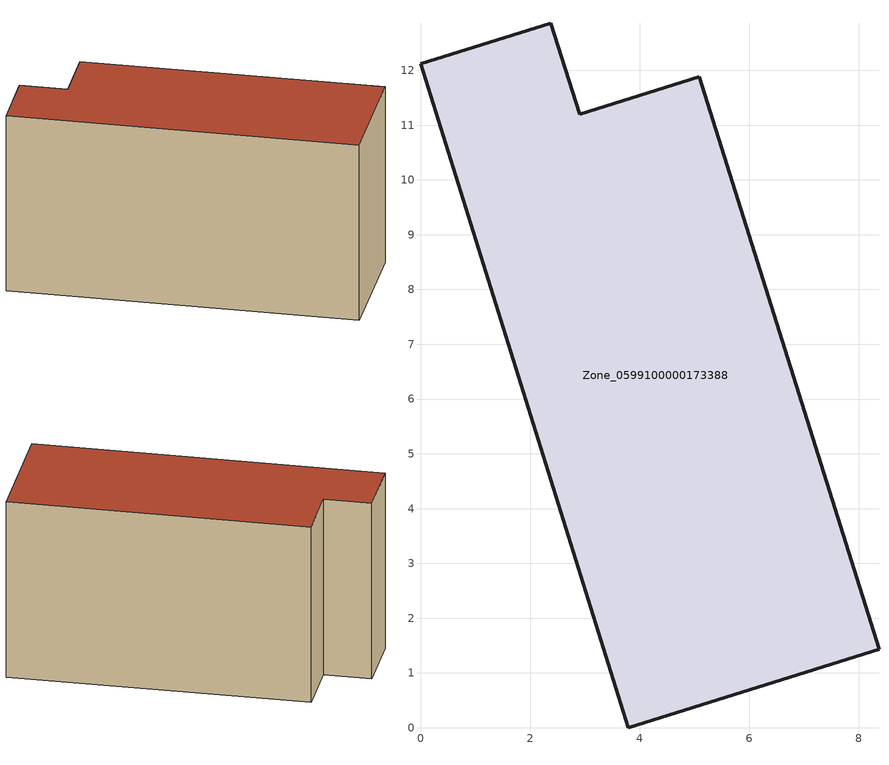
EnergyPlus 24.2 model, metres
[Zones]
Zone_0599100000173388
 floor ground (C_G): 3.79,0 0,12.12 2.38,12.86 2.9,11.2 5.09,11.89 8.37,1.43 z0
 wall outside (C_F): 0,12.12 3.79,0 8.37,1.43 5.09,11.89 2.9,11.2 2.38,12.86 0,12.12 z0:6.88
 roof outside (C_R): 5.09,11.89 2.9,11.2 2.38,12.86 0,12.12 3.79,0 8.37,1.43 z6.88
[BUILDING]
Pand.0599100000173388: North Axis=0; Terrain=City; Loads Convergence Tolerance Value=0.04; Temperature Convergence Tolerance Value=0.4; Solar Distribution=FullExterior; Maximum Number of Warmup Days=25; Minimum Number of Warmup Days=1
[Site:Location]
Rotterdam.The.Hague.AP_ZH_NLD Design_Conditions: Latitude=51.96; Longitude=4.45; Time Zone=1; Elevation=-4.5
[SITE:GROUNDTEMPERATURE:BUILDINGSURFACE]
18, 18, 18, 18, 18, 18, 18, 18, 18, 18, 18, 18
[MATERIAL] Thermal Absorptance=0.9; Solar Absorptance=0.7; Visible Absorptance=0.7
Name | Roughness | Thickness | Conductivity | Density | Specific Heat
G.TI.1992-2005 | MediumSmooth | 0.15 | 0.06 | 540 | 1210
F.TI.1992-2005 | Rough | 0.3 | 0.12 | 1920 | 840
R.TI.1992-2005 | MediumRough | 0.2 | 0.08 | 1500 | 1000
[CONSTRUCTION]
C_G: G.TI.1992-2005
C_F: F.TI.1992-2005
C_R: R.TI.1992-2005
[ZONE]
Zone_0599100000173388: Type=1; Multiplier=1; Ceiling Height=Autocalculate; Volume=Autocalculate; Floor Area=autocalculate; Part of Total Floor Area=Yes
[ZONEINFILTRATION:DESIGNFLOWRATE]
Infil_Zone_0599100000173388: Zone or ZoneList or Space or SpaceList=Zone_0599100000173388; Schedule=AlwaysOn; Design Flow Rate Calculation Method=Flow/Area; Flow Rate per Floor Area=0.0015; Constant Term Coefficient=1; Temperature Term Coefficient=0; Velocity Term Coefficient=0; Velocity Squared Term Coefficient=0
[HVACTEMPLATE:ZONE:IDEALLOADSAIRSYSTEM]
Zone_0599100000173388: Maximum Heating Supply Air Temperature=50; Minimum Cooling Supply Air Temperature=13; Maximum Heating Supply Air Humidity Ratio=0.0156; Minimum Cooling Supply Air Humidity Ratio=0.0077; Heating Limit=NoLimit; Cooling Limit=NoLimit; Dehumidification Control Type=ConstantSensibleHeatRatio; Cooling Sensible Heat Ratio=0.7; Dehumidification Setpoint=60; Humidification Control Type=None; Humidification Setpoint=30; Outdoor Air Method=None; Outdoor Air Flow Rate per Person=0.00944; Outdoor Air Flow Rate per Zone Floor Area=0; Outdoor Air Flow Rate per Zone=0; Demand Controlled Ventilation Type=None; Outdoor Air Economizer Type=NoEconomizer; Heat Recovery Type=None; Sensible Heat Recovery Effectiveness=0.7; Latent Heat Recovery Effectiveness=0.65
[ZONECONTROL:THERMOSTAT]
ThermostatControl_Zone_0599100000173388: Zone or ZoneList=Zone_0599100000173388; Control Type Schedule=DualSetpointControlType; Control 1=Thermostat_Zone_0599100000173388; Temperature Difference Between Cutout And Setpoint=0
[THERMOSTATSETPOINT:DUALSETPOINT]
Thermostat_Zone_0599100000173388: Heating Setpoint Temperature Schedule=HeatingSetpoint_Zone_0599100000173388; Cooling Setpoint Temperature Schedule=CoolingSetpoint_Zone_0599100000173388
[SCHEDULE:COMPACT]
HeatingSetpoint_Zone_0599100000173388: Through: 12/31, For: AllDays, Until: 24:00, 21
CoolingSetpoint_Zone_0599100000173388: Through: 12/31, For: AllDays, Until: 24:00, 24
DualSetpointControlType: Through: 12/31, For: AllDays, Until: 24:00, 4
AlwaysOn: Through: 12/31, For: AllDays, Until: 24:00, 1
